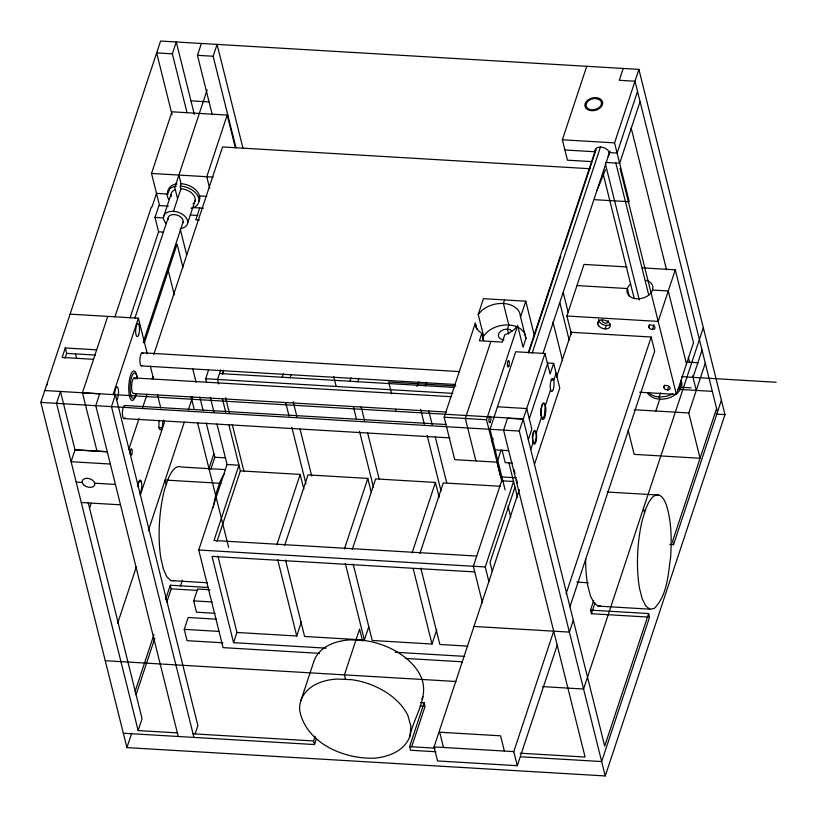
<?xml version="1.0" encoding="UTF-8"?>
<svg xmlns="http://www.w3.org/2000/svg" width="817" height="817" viewBox="0 0 817 817"><rect width="100%" height="100%" fill="white"/><g stroke="black" fill="none" stroke-linecap="round" stroke-linejoin="round"><path stroke-width="1.23" d="M409.971 736.046L410.89 726.221L408.03 715.886A57.353 37.245 18.3 0 0 351.586 679.673L337.329 679.039A57.353 37.245 18.3 0 0 299.768 711.035C306.569 743.153 343.191 758.84 373.328 758.227C388.075 757.267 404.64 751.099 409.971 736.046C413.729 716.662 429.844 696.901 421 676.742A57.353 37.245 18.3 0 0 364.556 640.528L350.299 639.885A57.353 37.245 18.3 0 0 313.667 662.066L300.687 701.211M491.987 441.701L493.09 438.372M40.85 402.393L160.581 41.054L638.914 69.384L724.985 414.607L605.254 775.946L126.921 747.616L40.85 402.393L519.265 431.059L605.254 775.946M96.672 349.839L65.278 347.981L62.143 357.458L93.526 359.317M65.054 358.112L66.626 353.373L65.278 347.981M187.022 112.695L172.346 53.84L176.278 41.984L194.323 114.39M159.55 205.598L151.523 173.449L171.958 111.796L227.82 115.105M96.988 451.107L82.446 392.773L107.752 316.383M212.134 114.176L197.459 55.321L201.38 43.475M114.942 316.873L151.339 207.007L151.972 207.048L156.496 193.384L168.22 194.078M130.087 317.813L158.58 231.814L154.985 217.424L158.917 205.567L168.333 206.119M235.98 147.816L213.145 56.25L217.077 44.404L242.966 148.224M168.282 192.771L169.476 189.135M163.502 217.036L170.988 194.456M207.14 89.85L174.777 187.542L177.595 198.848M134.917 318.099L168.036 218.129M166.331 223.664A12.51 8.129 18.3 0 1 173.459 211.327L180.945 188.747L180.271 186.072L181.057 183.702L178.903 175.073M113.083 394.591L138.4 318.201L70.088 314.157M143.271 342.221L183.171 221.785M89.574 508.205L91.177 503.354M144.18 343.426L177.095 244.069L182.957 267.588M187.716 222.878L195.202 200.288M198.756 198.296L199.542 195.927L206.854 196.366M199.716 207.978L195.794 219.834L199.409 220.049M153.78 354.486L222.551 146.958L590.17 168.731M128.81 449.34L139.094 418.304M142.658 407.56L147.009 394.437M152.146 378.914L152.942 376.535M140.269 495.276L164.391 422.471L163.788 420.05M117.577 623.534L136.347 566.855M148.337 530.682L184.305 422.123M188.308 410.063L192.7 396.786M206.589 382.427L205.68 378.751L208.478 370.295M220.733 369.907L217.577 379.456L218.701 383.98M222.408 373.829L223.613 370.213M222.551 374.37L223.347 371.96M135.152 691.274L153.923 634.635M165.494 599.698L170.293 585.238L208.182 587.474M208.692 469.315L213.891 453.649M136.092 694.726L154.842 638.169M166.801 602.068L171.182 588.832L170.293 585.238M210.796 469.295L214.789 457.244L206.221 422.879M126.921 747.616L131.711 733.166M180.404 586.218L182.395 580.193M177.371 732.89L138.134 730.572L142.066 718.715L88.165 502.537M319.427 653.345L223.072 647.636L198.735 550.004L227.065 464.516L216.975 424.084M222.929 642.795L187.073 640.671L184.244 629.345L188.176 617.489L216.607 619.174M215.055 613.291L196.499 612.199L193.68 600.873L197.612 589.016L209.969 589.751M217.005 541.385L240.372 470.878L228.821 424.554M282.202 377.372L283.397 373.757M290.055 377.832L291.25 374.227M195.14 733.86L197.888 725.557L115.401 394.723L44.782 390.546M326.208 648.167L233.56 642.673L236.94 632.47L217.884 556.03M276.8 544.919L300.166 474.422L240.372 470.878M284.653 545.388L308.009 474.891L367.803 478.425L371.184 491.987M349.839 381.376L351.044 377.76M357.693 381.845L358.888 378.23M236.94 632.47L296.734 636.004L301.483 621.666M344.437 548.932L367.803 478.425M352.29 549.392L375.646 478.895L435.441 482.438L439.127 497.226M417.078 386.584L418.682 381.774M425.33 385.849L426.525 382.233M123.336 733.237L314.494 744.553L313.595 740.958L315.168 736.209M314.494 744.553L316.465 738.619M285.521 560.033L304.588 636.474L364.372 640.017L368.733 626.874M501.046 450.228L497.093 462.167L454.742 459.654L444.162 417.221L475.31 323.205L476.801 329.19M482.49 339.249L483.582 335.971L478.211 314.453L483.439 298.675L525.791 301.187L534.563 336.338M475.31 323.205L476.158 327.26L478.517 330.895L481.805 333.51L479.416 340.74L502.322 342.098L504.722 334.858L509.583 332.744L514.22 329.506L517.661 325.717L523.033 347.235L525.934 338.473L525.076 334.429A22.988 16.177 -14 0 0 487.024 332.182L483.582 335.971M412.074 552.935L435.441 482.438M419.928 553.395L443.284 482.898L500.535 486.289M490.864 341.424L465.333 418.478L475.913 460.911M504.62 299.931L503.435 303.485L508.807 325.003L507.428 329.159L508.654 334.071M591.641 161.613L567.458 160.183L562.372 139.789L586.729 66.289M516.415 477.822L500.76 476.893L486.513 419.734L517.661 325.717M525.934 338.473L520.562 316.955L525.791 301.187M528.252 352.77L595.419 150.062M353.158 564.036L372.225 640.477L432.009 644.021L436.768 629.682M564.915 149.991L595.093 151.778L595.879 149.399M528.742 352.862L560.717 256.334M563.117 249.103L595.899 150.154M623.218 68.454L619.296 80.311L634.993 81.24L717.479 412.074M532.204 353.036L600.566 146.713M435.829 751.742L410.512 750.241L409.613 746.646L424.156 702.753L420.367 702.528M411.697 746.687L425.054 706.358L424.156 702.753M542.866 353.7L610.023 150.992M496.746 461.054L501.669 480.774L473.339 566.263L482.438 602.752M594.878 199.705L629.233 201.738L614.558 142.883L638.914 69.384M519.265 431.059L544.97 353.495L515.711 351.759L490.006 429.333L505.11 489.914M637.526 91.433L617.101 153.075L609.216 152.605M529.304 418.866L547.553 363.82M571.532 334.613L566.886 316.005L583.992 264.412L627.099 266.965M488.883 581.581L485.237 566.967L513.566 481.479L501.669 480.774M640.068 101.625L619.643 163.267L605.642 162.44M528.313 439.73L531.847 429.058L526.73 408.541L497.471 406.805M547.267 362.962L553.63 363.34L550.086 374.012L544.97 353.495M514.976 487.146L490.026 562.423L492.181 571.052M530.764 449.554L533.133 442.395L532.898 441.068A6.567 1.9 -86.6 0 1 532.459 436.472L532.755 434.113A6.567 1.9 -86.6 0 1 535.053 430.896L535.829 432.52A6.567 1.9 -86.6 0 1 536.166 437.115L535.87 439.464A6.567 1.9 -86.6 0 1 533.144 442.068L532.807 441.057A6.567 1.9 -86.6 0 1 535.023 431.1L536.279 432.918A6.567 1.9 -86.6 0 1 535.84 442.181A6.567 1.9 -86.6 0 1 533.133 442.395M536.279 432.918L541.477 417.232L541.048 414.454A7.394 2.134 -86.6 0 1 543.438 403.241L544.459 404.149L545.123 406.784L544.449 415.363A7.823 2.257 -86.6 0 1 541.64 416.823L541.283 415.761M545.399 405.375L550.597 389.699M556.071 373.165L553.742 380.222L551.199 380.068M557.204 645.236L517.294 765.682L437.575 760.964L434.072 746.901L519.306 489.669M556.602 377.086L571.44 332.305M534.461 464.383L559.768 387.993L553.63 363.34M597.676 324.032L598.861 320.478M605.08 328.934L606.265 325.38M648.729 327.055L649.505 324.717M652.436 329.506L653.988 324.819M517.294 765.682L513.791 751.62L553.701 631.173M566.058 593.877L651.169 337.023L570.94 332.274M642.315 267.864L675.291 269.814L658.196 321.418L566.886 316.005M569.97 606.725L654.672 351.085L651.169 337.023M573.32 620.246L569.398 632.103L473.983 626.455M660.524 392.885L659.186 396.888L659.758 399.156L655.826 411.012M663.802 387.503L664.578 385.154M648.259 617.08L591.426 613.72L590.528 610.115L593.734 600.444M591.426 613.72L595.031 602.834M667.499 389.954L668.663 386.441M639.609 392.221L676.384 394.397L693.49 342.793L675.291 269.814M703.325 327.688L583.593 689.037L542.427 686.597M693 377.352L702.028 350.115M628.059 429.875L634.166 454.364L700.077 458.266L688.782 412.963L705.285 363.177M590.528 610.115L648.627 613.557L604.703 746.105L523.115 418.866L115.401 394.723L111.469 406.58L193.956 737.414M716.58 408.48L672.657 541.028L673.555 544.622L669.766 544.398M673.555 544.622L721.401 400.218M596.91 190.627L605.438 169.64M421.776 699.066L422.94 696.901M478.211 314.453L481.662 310.654A22.988 16.177 -14 0 1 519.714 312.911L520.562 316.955M585.646 558.961A57.353 16.585 -86.6 0 0 587.821 585.83L590.466 595.94L593.939 602.854L597.993 606.091L600.321 605.754M649.811 609.165L654.182 608.522C667.397 595.276 668.071 574.647 670.634 557.143C671.676 539.792 671.656 521.992 666.447 505.233A57.353 16.585 -86.6 0 0 646.073 508.235L642.55 519.244A57.353 16.585 -86.6 0 0 639.64 588.904L642.285 599.004L645.757 605.918L649.811 609.165L597.993 606.091M225.472 469.622L181.231 467.007A57.353 16.585 -86.6 0 0 168.343 478.456L164.707 489.056A57.353 16.585 -86.6 0 0 160.98 558.767L163.482 569.316L166.842 576.751L170.824 580.591L175.165 580.55M172.346 53.84L156.65 52.911L172.06 114.707M197.459 55.321L213.145 56.25M190.953 100.838L209.081 101.911M562.372 139.789L614.558 142.883M151.523 173.449L213.135 177.095M192.189 207.538L203.484 208.202M190.341 215.024L197.877 215.474M154.985 217.424L163.441 217.925M158.58 231.814L163.41 232.099M576.976 285.562L627.385 288.554L629.396 296.622M652.487 290.035L668.275 290.975L686.474 363.953M687.128 362.094L698.035 362.748M681.674 376.678L776.15 382.274M142.117 352.781L459.716 371.592M691.08 387.871L679.591 387.187L680.163 389.454L711.842 391.333M66.626 353.373L95.507 355.078M141.494 365.893L455.283 384.48M455.804 385.981L388.647 381.999L391.619 393.896M219.538 373.522L454.323 387.432M205.68 378.751L452.863 393.385M134.274 377.934L451.035 396.694M716.08 414.076L724.985 414.607M634.278 409.736L688.782 412.963M133.528 393.549L446.47 412.074M523.197 419.213L507.5 418.284L503.578 430.13L585.084 757.032L520.235 753.192M444.162 417.221L486.513 419.734M124.654 405.477L446.439 424.534M124.031 418.59L450.014 437.902M158.416 427.659L161.95 427.873M495.122 449.85L508.695 450.657M512.596 463.086L505.202 462.647L502.118 450.29M214.789 457.244L225.645 457.888M106.853 451.689L75.011 449.799L60.468 391.476L56.547 403.322L138.134 730.572M106.925 451.76L75.031 449.871L71.099 461.728L110.336 464.046M227.065 464.516L238.962 465.22L214.013 540.497L476.719 556.06M607.092 492.008L658.921 495.082M220.927 483.347L165.116 480.039L166.249 484.573M139.074 481.724L141.423 481.867M76.185 482.112L82.221 482.469M94.782 483.215L115.422 484.44M81.271 502.506L120.507 504.824M198.735 550.004L485.237 566.967M474.748 571.931L212.042 556.377L233.56 642.673M576.802 582.092L588.24 582.776M170.824 580.591L207.477 582.756M171.182 588.832L197.704 590.405M193.68 600.873L212.226 601.966M184.244 629.345L218.864 631.398M467.845 646.145L439.863 644.48L420.806 568.04M395.224 652.252L464.689 656.368M405.63 658.451L462.677 661.821M105.25 660.708L455.978 681.48M419.999 706.051L423.788 706.276M434.072 746.901L513.791 751.62M193.057 733.819L313.595 740.958M409.613 746.646L435.042 748.147M520.654 756.767L601.669 761.556L649.525 617.152L648.627 613.557M82.446 392.773L99.715 393.825L95.773 405.651L178.259 736.485M631.173 127.963L666.529 269.763M688.363 357.315L689.589 362.248M692.622 375.83L696.258 390.403M620.052 168.455L676.384 394.397M615.752 162.757L627.466 209.765M627.589 210.245L648.749 295.09M605.458 164.166L639.323 300.002M603.314 174.542L634.094 298.031M643.459 508.368L644.582 512.892M563.27 292.629L568.152 312.196M559.951 303.076L569.214 340.209M552.986 322.174L562.556 360.552M481.805 333.51L483.603 340.679M514.077 469.724L514.996 473.441M516.548 479.63L517.467 483.347M508.95 462.994L517.58 497.573M508 506.162L510.758 517.263M428.802 411.012L432.203 424.626M435.287 437.003L446.705 482.806M420.653 409.307L424.35 424.166M427.128 435.308L441.017 491.007M504.375 751.068L500.576 735.821L439.679 732.216L443.488 747.453M395.469 409.358L396.061 411.737M413.259 568.806L432.009 644.021M361.165 407.009L364.566 420.622M367.65 433L379.068 478.803M353.322 406.539L356.406 418.917M359.49 431.294L373.379 487.003M333.755 376.668L336.206 386.482M345.315 563.567L364.372 640.017M362.544 640.967L359.592 629.1L344.427 674.873L345.55 679.407M235.327 147.693L227.197 115.074L206.772 176.717L209.693 188.441M293.221 401.76L296.918 416.619M300.013 428.996L311.737 476.035M285.664 402.475L289.055 416.057M291.822 427.158L305.977 483.94M300.166 474.422L303.853 489.22M277.678 559.563L296.734 636.004M225.563 397.675L229.25 412.462M232.314 424.789L243.977 471.552M180.23 229.015L186.685 254.924M222.367 398.676L225.747 412.228M174.45 211.48L173.459 211.327L176.625 211.807A12.51 8.129 18.3 0 1 187.563 220.661A12.51 8.129 18.3 0 1 180.782 228.474M210.255 397.123L213.921 411.829M167.853 268.997L174.297 294.845M192.71 368.722L196.09 382.264M199.767 397.031L203.147 410.573M191.096 396.868L194.17 409.215M197.561 422.798L228.617 547.359M138.4 318.201L147.285 353.873M150.328 366.047L153.545 378.945M157.456 394.662L160.775 407.959M75.46 353.73L76.665 358.571M541.171 415.567L541.028 413.606A8.211 2.369 -86.6 0 1 543.193 403.435L543.826 403.108A8.211 2.369 -86.6 0 1 545.49 414.27A8.211 2.369 -86.6 0 1 541.477 417.232M213.288 507.408A57.353 16.585 -86.6 0 1 216.536 492.12L220.161 481.53A57.353 16.585 -86.6 0 1 224.318 474.013M136.102 394.57A12.806 3.707 -86.6 0 1 130.659 394.182A12.806 3.707 -86.6 0 1 132.262 375.432A12.806 3.707 -86.6 0 1 137.43 379.088M503.895 339.821A7.394 5.198 -14 0 1 499.81 332.059A7.394 5.198 -14 0 1 511.902 331.018M134.131 393.232A7.823 2.257 -86.6 0 1 131.69 384.899A7.823 2.257 -86.6 0 1 135.356 378.884M125.032 417.64A6.567 1.9 -86.6 0 1 122.407 413.045A6.567 1.9 -86.6 0 1 125.144 405.661M141.995 365.638A6.567 1.9 -86.6 0 1 139.952 358.632A6.567 1.9 -86.6 0 1 143.026 353.587M114.686 395.234A6.567 1.9 -86.6 0 1 116.586 386.962A6.567 1.9 -86.6 0 1 118.536 392.671A6.567 1.9 -86.6 0 1 116.3 399.952M162.746 421.501A6.567 1.9 -86.6 0 1 160.255 429.865A6.567 1.9 -86.6 0 1 159.315 420.193M137.94 486.758A6.567 1.9 -86.6 0 1 140.167 480.049A6.567 1.9 -86.6 0 1 141.76 486.462A6.567 1.9 -86.6 0 1 139.544 493.162M136.194 393.876A14.777 4.269 -86.6 0 1 129.617 396.653A14.777 4.269 -86.6 0 1 130.965 374.329A14.777 4.269 -86.6 0 1 137.144 378.026M47.161 384.817A6.567 1.9 -86.6 0 1 47.611 383.745M168.026 191.178A16.391 10.641 18.3 0 1 177.105 183.845M181.057 183.702A16.391 10.641 18.3 0 1 198.848 201.452M180.271 186.072A16.391 10.641 18.3 0 1 198.02 196.325A16.391 10.641 18.3 0 1 191.096 208.315M168.7 199.399A16.391 10.641 18.3 0 1 176.319 186.215M180.945 188.747A12.51 8.129 18.3 0 1 193.312 194.722A12.51 8.129 18.3 0 1 193.067 203.974M171.131 196.662A12.51 8.129 18.3 0 1 175.246 189.544M168.139 219.518A7.823 5.076 18.3 0 1 176.247 214.861A7.823 5.076 18.3 0 1 182.753 223.041M681.184 380.477A18.066 12.704 -14 0 1 681.337 387.135L679.632 390.475A18.066 12.704 -14 0 1 662.822 399.135A18.066 12.704 -14 0 1 647.452 392.752M681.307 381.468A18.066 12.704 -14 0 1 680.775 384.878L679.07 388.218A18.066 12.704 -14 0 1 677.804 389.791M672.667 393.794A18.066 12.704 -14 0 1 648.249 392.354M646.227 280.323A13.133 9.242 -14 0 1 650.659 293.242A13.133 9.242 -14 0 1 631.786 297.572A13.133 9.242 -14 0 1 630.632 283.907M610.37 324.318A6.567 4.269 18.3 0 1 602.977 324.584A6.567 4.269 18.3 0 1 598.779 319.314M608.308 321.612A3.288 2.134 18.3 0 1 604.866 322.991A3.288 2.134 18.3 0 1 601.955 320.08M608.022 320.438A3.288 2.134 18.3 0 1 608.277 321.03M595.093 151.778A7.394 4.8 18.3 0 1 603.681 147.642A7.394 4.8 18.3 0 1 608.042 156.088M595.899 109.294L591.917 109.825A7.823 5.505 -14 0 1 586.31 103.739A7.823 5.505 -14 0 1 595.654 98.53L599.137 99.511A7.823 5.505 -14 0 1 595.899 109.294M508.909 366.016A3.288 0.95 -86.6 0 0 508.746 360.563A3.288 0.95 -86.6 0 0 507.388 364.668A3.288 0.95 -86.6 0 0 508.909 366.016M490.455 421.735A3.288 0.95 -86.6 0 0 490.282 416.282A3.288 0.95 -86.6 0 0 488.923 420.387A3.288 0.95 -86.6 0 0 490.455 421.735M138.706 334.653A6.567 1.9 -86.6 0 0 138.369 323.757A6.567 1.9 -86.6 0 0 135.653 331.968A6.567 1.9 -86.6 0 0 138.706 334.653M131.792 454.293A3.288 0.95 -86.6 0 0 131.629 448.839A3.288 0.95 -86.6 0 0 130.271 452.955A3.288 0.95 -86.6 0 0 131.792 454.293M553.293 389.495A6.567 1.9 -86.6 0 0 552.966 378.588A6.567 1.9 -86.6 0 0 550.239 386.798A6.567 1.9 -86.6 0 0 553.293 389.495M83.63 484.787A6.567 4.269 18.3 0 0 94.506 485.431A6.567 4.269 18.3 0 0 87.368 478.313A6.567 4.269 18.3 0 0 83.63 484.787M649.433 328.209A3.288 2.134 18.3 0 0 654.866 328.536A3.288 2.134 18.3 0 0 651.302 324.972A3.288 2.134 18.3 0 0 649.433 328.209M664.507 388.657A3.288 2.134 18.3 0 0 669.94 388.984A3.288 2.134 18.3 0 0 666.376 385.42A3.288 2.134 18.3 0 0 664.507 388.657M599.086 326.351A6.567 4.269 18.3 0 0 609.952 326.994A6.567 4.269 18.3 0 0 602.823 319.876A6.567 4.269 18.3 0 0 599.086 326.351M589.466 110.346A9.028 6.352 -14 0 0 602.68 102.983A9.028 6.352 -14 0 0 589.21 99.204A9.028 6.352 -14 0 0 589.466 110.346"/></g></svg>
